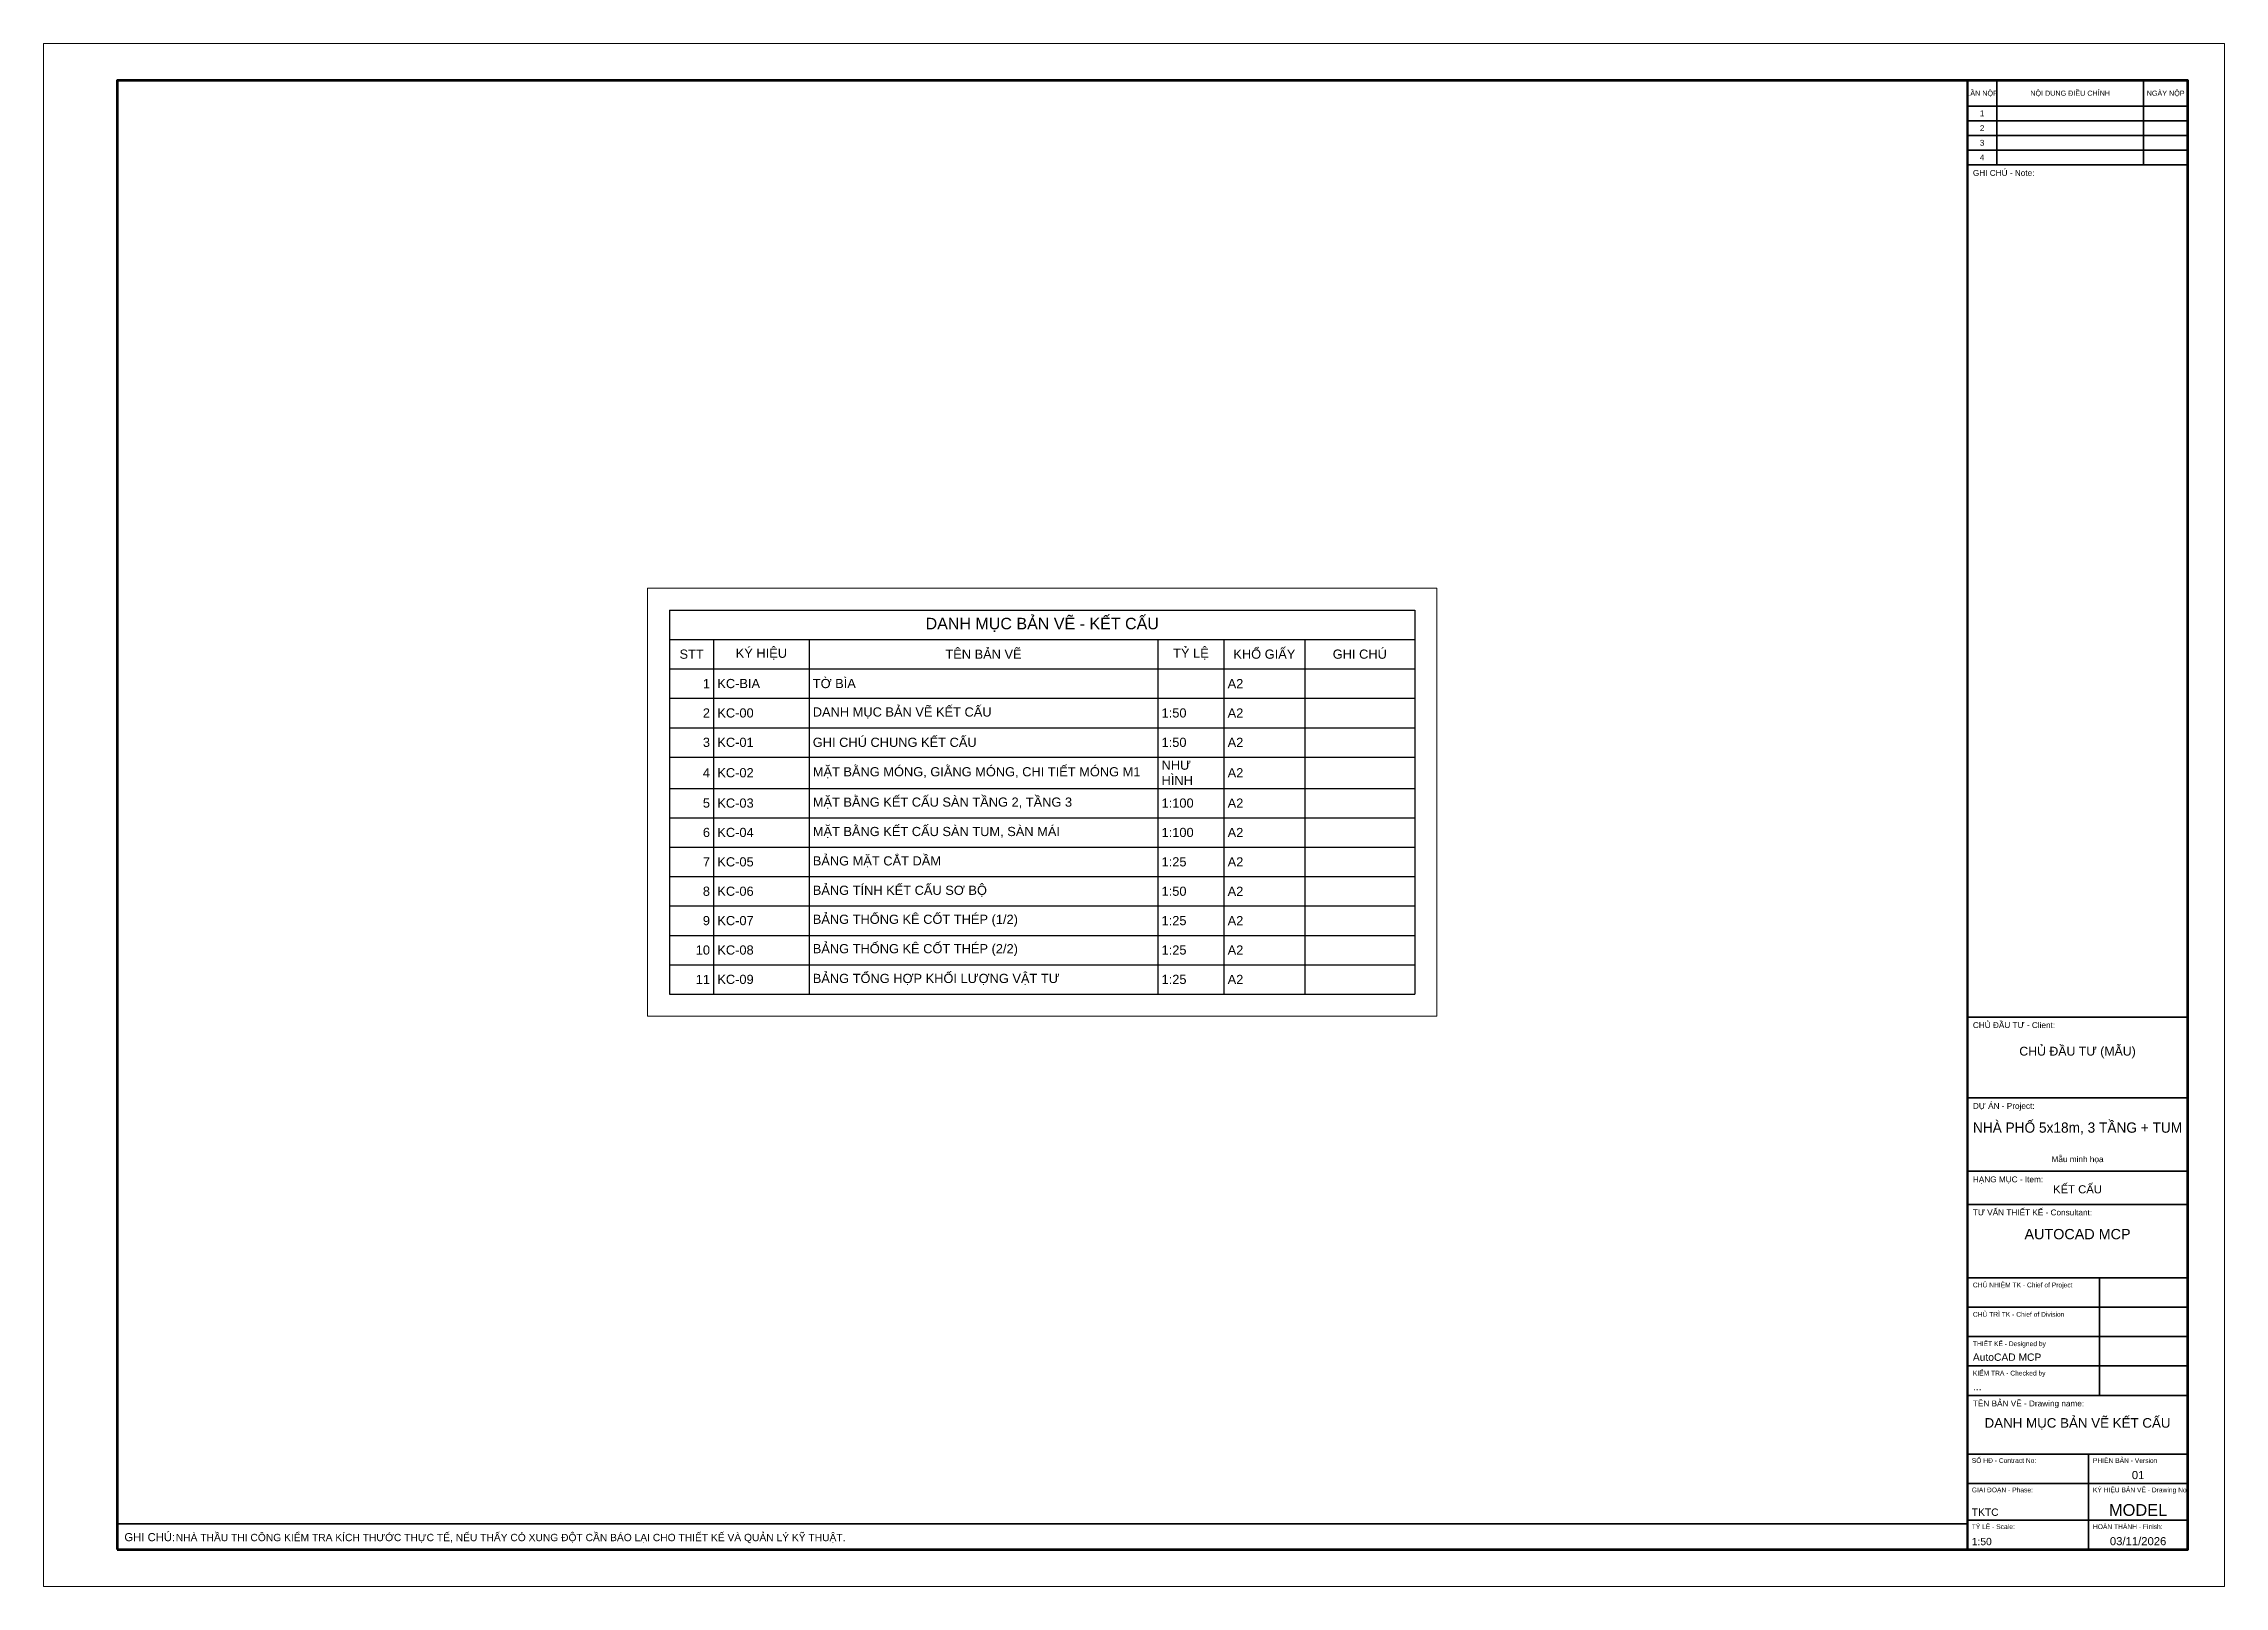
# Paper-space layout 'KC-00' of a CAD drawing. Header units: millimetres. Extents: x 0 to 594, y 0 to 420.
# The model-space entities are those that its viewports show. They can reach past a viewport. Long polylines and large blocks are cut down to what shows.
import ezdxf
from ezdxf.enums import TextEntityAlignment as Align

# ---------------------------------------------------------------- set-up
doc = ezdxf.new("R2010")
doc.units = ezdxf.units.MM
doc.header["$LTSCALE"] = 40
doc.layers.add('A-ANNO-TEXT', color=7, linetype='Continuous', lineweight=18)
doc.layers.add('A-ANNO-TTLB', color=7, linetype='Continuous', lineweight=35)
doc.layers.add('A-ANNO-VPRT', color=8, linetype='Continuous', lineweight=9, plot=False)
doc.styles.add('MCP-ARIAL', font='arial.ttf')

# ---------------------------------------------------------------- blocks, each defined once
blk = doc.blocks.new('MCP_KHUNG_TEN_DOC_A2_NGANG')
at = {"lineweight": 50}
blk.add_line((524, 10), (524, 410), dxfattribs=at)
for p, q in [((532, 387), (532, 410)), ((572, 387), (572, 410)), ((524, 403), (584, 403)), ((524, 399), (584, 399)), ((524, 395), (584, 395)), ((524, 391), (584, 391)), ((560, 52), (560, 84)), ((524, 76), (584, 76)), ((524, 68), (584, 68)), ((524, 60), (584, 60)), ((557, 28), (557, 36)), ((557, 18), (557, 28)), ((557, 10), (557, 18))]:
    blk.add_line(p, q)
at = {"lineweight": 35}
for p, q in [((524, 387), (584, 387)), ((524, 155), (584, 155)), ((524, 133), (584, 133)), ((524, 113), (584, 113)), ((524, 104), (584, 104)), ((524, 84), (584, 84)), ((524, 52), (584, 52)), ((524, 36), (584, 36)), ((524, 28), (584, 28)), ((524, 18), (584, 18)), ((20, 17), (524, 17))]:
    blk.add_line(p, q, dxfattribs=at)
at = {"lineweight": 9}
blk.add_lwpolyline([(0, 0), (594, 0), (594, 420), (0, 420)], close=True, dxfattribs=at)
at = {"lineweight": 70}
blk.add_lwpolyline([(20, 10), (584, 10), (584, 410), (20, 410)], close=True, dxfattribs=at)
at = {"style": 'MCP-ARIAL'}
for s, height, p in [('LẦN NỘP', 1.4, (528, 405.8)), ('NỘI DUNG ĐIỀU CHỈNH', 1.4, (552, 405.8)), ('NGÀY NỘP', 1.4, (578, 405.8)), ('1', 1.6, (528, 400.2)), ('3', 1.6, (528, 392.2)), ('2', 1.6, (528, 396.2)), ('4', 1.6, (528, 388.2))]:
    blk.add_text(s, height=height, dxfattribs=at).set_placement(p, align=Align.CENTER)
for s, height, p in [('GHI CHÚ - Note:', 1.6, (525.5, 384)), ('CHỦ ĐẦU TƯ - Client:', 1.6, (525.5, 152)), ('DỰ ÁN - Project:', 1.6, (525.5, 130)), ('HẠNG MỤC - Item:', 1.6, (525.5, 110)), ('TƯ VẤN THIẾT KẾ - Consultant:', 1.6, (525.5, 101)), ('CHỦ NHIỆM TK - Chief of Project', 1.3, (525.5, 81.4)), ('CHỦ TRÌ TK - Chief of Division', 1.3, (525.5, 73.4)), ('THIẾT KẾ - Designed by', 1.3, (525.5, 65.4)), ('KIỂM TRA - Checked by', 1.3, (525.5, 57.4)), ('TÊN BẢN VẼ - Drawing name:', 1.6, (525.5, 49)), ('SỐ HĐ - Contract No:', 1.3, (525.2, 33.6)), ('PHIÊN BẢN - Version', 1.3, (558.2, 33.6)), ('GIAI ĐOẠN - Phase:', 1.3, (525.2, 25.6)), ('KÝ HIỆU BẢN VẼ - Drawing No', 1.3, (558.2, 25.6)), ('GHI CHÚ:', 2.2, (22, 12.3)), ('TỶ LỆ - Scale:', 1.3, (525.2, 15.6)), ('HOÀN THÀNH - Finish:', 1.3, (558.2, 15.6))]:
    blk.add_text(s, height=height, dxfattribs=at).set_placement(p)
for tag, height, p in [('CHU_DAU_TU', 2.4, (554, 144.5)), ('DIA_CHI_CDT', 1.6, (554, 135.5)), ('CONG_TRINH', 2.8, (554, 123.5)), ('DIA_DIEM', 1.6, (554, 115.5)), ('HANG_MUC', 2.2, (554, 107)), ('CONG_TY', 2.8, (554, 94.5)), ('DIA_CHI_TV', 1.6, (554, 86.5)), ('TEN_BAN_VE', 2.6, (554, 43.2)), ('TEN_BAN_VE_2', 2.6, (554, 38.6)), ('PHIEN_BAN', 2.2, (570.5, 29.2)), ('SO_BAN_VE', 3.2, (570.5, 19.2)), ('NGAY', 2.2, (570.5, 11.2))]:
    blk.add_attdef(tag, text='', height=height, dxfattribs=at).set_placement(p, align=Align.CENTER)
for tag, p in [('CHU_NHIEM', (525.5, 77.4)), ('CHU_TRI', (525.5, 69.4)), ('THIET_KE', (525.5, 61.4)), ('KIEM_TRA', (525.5, 53.4)), ('SO_HD', (525.2, 29.2)), ('GIAI_DOAN', (525.2, 19.2)), ('GHI_CHU_CHUNG', (36, 12.3)), ('TY_LE', (525.2, 11.2))]:
    blk.add_attdef(tag, p, '', height=2, dxfattribs=at)
blk = doc.blocks.new('*T102')
at = {"layer": 'A-ANNO-TEXT', "color": 0, "linetype": 'ByBlock', "lineweight": -2, "transparency": 16777216}
for p, q in [((0, 0), (10150, 0)), ((0, 0), (0, -5227)), ((10150, 0), (10150, -5227)), ((0, -400), (10150, -400)), ((600, -400), (600, -5227)), ((1900, -400), (1900, -5227)), ((6650, -400), (6650, -5227)), ((7550, -400), (7550, -5227)), ((8650, -400), (8650, -5227)), ((0, -800), (10150, -800)), ((0, -1200), (10150, -1200)), ((0, -1600), (10150, -1600)), ((0, -2000), (10150, -2000)), ((0, -2427), (10150, -2427)), ((0, -2827), (10150, -2827)), ((0, -3227), (10150, -3227)), ((0, -3627), (10150, -3627)), ((0, -4027), (10150, -4027)), ((0, -4427), (10150, -4427)), ((0, -4827), (10150, -4827)), ((0, -5227), (10150, -5227))]:
    blk.add_line(p, q, dxfattribs=at)
at = {"layer": 'A-ANNO-TEXT', "color": 0, "transparency": 16777216, "style": 'MCP-ARIAL'}
for s, insert, char_height, width, attachment_point in [('DANH MỤC BẢN VẼ - KẾT CẤU', (5075, -200), 156.25, 10050, 5), ('STT', (300, -600), 125, 500, 5), ('KÝ HIỆU', (1250, -600), 125, 1200, 5), ('TÊN BẢN VẼ', (4275, -600), 125, 4650, 5), ('TỶ LỆ', (7100, -600), 125, 800, 5), ('KHỔ GIẤY', (8100, -600), 125, 1000, 5), ('GHI CHÚ', (9400, -600), 125, 1400, 5), ('1', (550, -1000), 125, 500, 6), ('KC-BIA', (650, -1000), 125, 1200, 4), ('TỜ BÌA', (1950, -1000), 125, 4650, 4), ('A2', (7600, -1000), 125, 1000, 4), ('2', (550, -1400), 125, 500, 6), ('KC-00', (650, -1400), 125, 1200, 4), ('DANH MỤC BẢN VẼ KẾT CẤU', (1950, -1400), 125, 4650, 4), ('1:50', (6700, -1400), 125, 800, 4), ('A2', (7600, -1400), 125, 1000, 4), ('3', (550, -1800), 125, 500, 6), ('KC-01', (650, -1800), 125, 1200, 4), ('GHI CHÚ CHUNG KẾT CẤU', (1950, -1800), 125, 4650, 4), ('1:50', (6700, -1800), 125, 800, 4), ('A2', (7600, -1800), 125, 1000, 4), ('NHƯ HÌNH', (6700, -2214), 125, 800, 4), ('4', (550, -2214), 125, 500, 6), ('KC-02', (650, -2214), 125, 1200, 4), ('MẶT BẰNG MÓNG, GIẰNG MÓNG, CHI TIẾT MÓNG M1', (1950, -2214), 125, 4650, 4), ('A2', (7600, -2214), 125, 1000, 4), ('5', (550, -2627), 125, 500, 6), ('KC-03', (650, -2627), 125, 1200, 4), ('MẶT BẰNG KẾT CẤU SÀN TẦNG 2, TẦNG 3', (1950, -2627), 125, 4650, 4), ('1:100', (6700, -2627), 125, 800, 4), ('A2', (7600, -2627), 125, 1000, 4), ('6', (550, -3027), 125, 500, 6), ('KC-04', (650, -3027), 125, 1200, 4), ('MẶT BẰNG KẾT CẤU SÀN TUM, SÀN MÁI', (1950, -3027), 125, 4650, 4), ('1:100', (6700, -3027), 125, 800, 4), ('A2', (7600, -3027), 125, 1000, 4), ('7', (550, -3427), 125, 500, 6), ('KC-05', (650, -3427), 125, 1200, 4), ('BẢNG MẶT CẮT DẦM', (1950, -3427), 125, 4650, 4), ('1:25', (6700, -3427), 125, 800, 4), ('A2', (7600, -3427), 125, 1000, 4), ('8', (550, -3827), 125, 500, 6), ('KC-06', (650, -3827), 125, 1200, 4), ('BẢNG TÍNH KẾT CẤU SƠ BỘ', (1950, -3827), 125, 4650, 4), ('1:50', (6700, -3827), 125, 800, 4), ('A2', (7600, -3827), 125, 1000, 4), ('BẢNG THỐNG KÊ CỐT THÉP (1/2)', (1950, -4227), 125, 4650, 4), ('9', (550, -4227), 125, 500, 6), ('KC-07', (650, -4227), 125, 1200, 4), ('1:25', (6700, -4227), 125, 800, 4), ('A2', (7600, -4227), 125, 1000, 4), ('10', (550, -4627), 125, 500, 6), ('KC-08', (650, -4627), 125, 1200, 4), ('BẢNG THỐNG KÊ CỐT THÉP (2/2)', (1950, -4627), 125, 4650, 4), ('1:25', (6700, -4627), 125, 800, 4), ('A2', (7600, -4627), 125, 1000, 4), ('11', (550, -5027), 125, 500, 6), ('KC-09', (650, -5027), 125, 1200, 4), ('BẢNG TỔNG HỢP KHỐI LƯỢNG VẬT TƯ', (1950, -5027), 125, 4650, 4), ('1:25', (6700, -5027), 125, 800, 4), ('A2', (7600, -5027), 125, 1000, 4)]:
    blk.add_mtext(s, dxfattribs=dict(at, insert=insert, char_height=char_height, width=width, attachment_point=attachment_point))

msp = doc.modelspace()

# ---------------------------------------------------------------- block references
msp.add_blockref('*T102', (188399.37, 6061.656))

psp = doc.layouts.new('KC-00')

# ---------------------------------------------------------------- block references
at = {"layer": 'A-ANNO-TTLB'}
ref = psp.add_blockref('MCP_KHUNG_TEN_DOC_A2_NGANG', (0, 0), dxfattribs=at)
ref.add_attrib('CHU_DAU_TU', 'CHỦ ĐẦU TƯ (MẪU)', dxfattribs={"layer": '0', "height": 2.4, "style": 'MCP-ARIAL'}).set_placement((554, 144.5), align=Align.CENTER)
ref.add_attrib('CONG_TRINH', 'NHÀ PHỐ 5x18m, 3 TẦNG + TUM', dxfattribs={"layer": '0', "height": 2.8, "style": 'MCP-ARIAL', "width": 0.951887}).set_placement((554, 123.5), align=Align.CENTER)
ref.add_attrib('DIA_DIEM', 'Mẫu minh họa', dxfattribs={"layer": '0', "height": 1.6, "style": 'MCP-ARIAL'}).set_placement((554, 115.5), align=Align.CENTER)
ref.add_attrib('HANG_MUC', 'KẾT CẤU', dxfattribs={"layer": '0', "height": 2.2, "style": 'MCP-ARIAL'}).set_placement((554, 107), align=Align.CENTER)
ref.add_attrib('CONG_TY', 'AUTOCAD MCP', dxfattribs={"layer": '0', "height": 2.8, "style": 'MCP-ARIAL'}).set_placement((554, 94.5), align=Align.CENTER)
ref.add_attrib('THIET_KE', 'AutoCAD MCP', (525.5, 61.4), dxfattribs={"layer": '0', "height": 2, "style": 'MCP-ARIAL'})
ref.add_attrib('KIEM_TRA', '...', (525.5, 53.4), dxfattribs={"layer": '0', "height": 2, "style": 'MCP-ARIAL'})
ref.add_attrib('TEN_BAN_VE', 'DANH MỤC BẢN VẼ KẾT CẤU', dxfattribs={"layer": '0', "height": 2.6, "style": 'MCP-ARIAL'}).set_placement((554, 43.2), align=Align.CENTER)
ref.add_attrib('PHIEN_BAN', '01', dxfattribs={"layer": '0', "height": 2.2, "style": 'MCP-ARIAL'}).set_placement((570.5, 29.2), align=Align.CENTER)
ref.add_attrib('GIAI_DOAN', 'TKTC', (525.2, 19.2), dxfattribs={"layer": '0', "height": 2, "style": 'MCP-ARIAL'})
ref.add_attrib('SO_BAN_VE', 'MODEL', dxfattribs={"layer": '0', "height": 3.2, "style": 'MCP-ARIAL'}).set_placement((570.5, 19.2), align=Align.CENTER)
ref.add_attrib('TY_LE', '1:50', (525.2, 11.2), dxfattribs={"layer": '0', "height": 2, "style": 'MCP-ARIAL'})
ref.add_attrib('NGAY', '03/11/2026', dxfattribs={"layer": '0', "height": 2.2, "style": 'MCP-ARIAL'}).set_placement((570.5, 11.2), align=Align.CENTER)
ref.add_attrib('GHI_CHU_CHUNG', 'NHÀ THẦU THI CÔNG KIỂM TRA KÍCH THƯỚC THỰC TẾ, NẾU THẤY CÓ XUNG ĐỘT CẦN BÁO LẠI CHO THIẾT KẾ VÀ QUẢN LÝ KỸ THUẬT.', (36, 12.3), dxfattribs={"layer": '0', "height": 2, "style": 'MCP-ARIAL'})

# ---------------------------------------------------------------- viewports
at = {"layer": 'A-ANNO-VPRT'}
psp.add_viewport(center=(272, 213.5), size=(215, 116.56), view_center_point=(193474, 3448), view_height=5828, dxfattribs=at)

doc.saveas('drawing.dxf')
